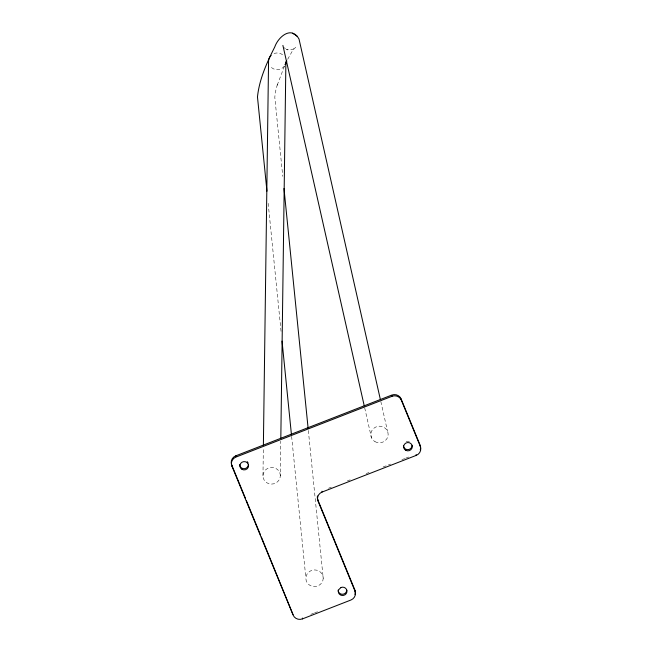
<?xml version="1.0" encoding="UTF-8"?>
<svg xmlns="http://www.w3.org/2000/svg" width="652" height="652" viewBox="0 0 652 652"><rect width="100%" height="100%" fill="white"/><g stroke="black" fill="none" stroke-linecap="round" stroke-linejoin="round"><path stroke-width="0.49" stroke-dasharray="3.26 2.44" d="M262.968 475.707L263.351 447.248M280.319 475.797A8.68 8.321 -8.9 0 0 267.45 468.519A8.68 8.321 -8.9 0 0 267.165 482.945A8.68 8.321 -8.9 0 0 280.319 475.797L280.784 441.2M284.427 66.178L276.913 86.007L277.344 84.467L275.25 92.584L274.81 97.368L282.756 176.342M287.662 59.324L292.838 50.163L295.747 47.197L292.952 49.193L289.578 49.886L286.44 49.259L287.508 49.959L283.734 47.506M328.502 488.258L331.322 487.158M347.32 480.931L350.148 479.831M366.147 473.596L368.967 472.496M383.083 467.003L390.613 464.069M401.909 459.668L404.729 458.568M405.674 458.201L409.44 456.734M310.833 614.339L313.677 613.23M314.631 612.856L317.475 611.747M380.833 401.559L387.557 431.355M364.696 407.85L371.42 437.639M308.339 430.475L323.213 578.3A8.68 8.313 -8.9 0 1 310.075 585.447A8.68 8.313 -8.9 0 1 310.352 571.022A8.68 8.313 -8.9 0 1 323.221 578.3M268.176 203.334L281.224 333.025M291.615 436.367L305.886 578.21M284.394 66.048A8.672 8.37 0.8 0 1 269.969 65.893M274.052 53.529A8.672 8.37 0.8 0 1 283.375 55.42M406.188 441.616A4.336 4.156 -8.9 0 1 409.497 441.632M375.014 441.681A8.68 8.313 -8.9 0 0 388.152 434.542A8.68 8.313 -8.9 0 0 375.291 427.264A8.68 8.313 -8.9 0 0 375.014 441.681"/><path stroke-width="0.98" d="M263.384 445.21L268.559 61.027A8.672 8.37 0.8 0 1 271.11 55.379M280.825 438.144L285.894 61.614M285.16 64.426L286.831 61.027M245.568 498.609L231.704 464.876A7.229 6.927 -8.9 0 1 235.788 455.829L391.746 395.088A7.229 6.927 -8.9 0 1 401.102 398.894L420.108 445.129A7.229 6.927 -8.9 0 1 420.271 449.766M354.965 590.997L318.021 501.095A7.229 6.927 -8.9 0 1 322.104 492.048L416.212 455.398A7.229 6.927 -8.9 0 0 420.296 446.359L401.298 400.116A7.229 6.927 -8.9 0 0 391.933 396.318L235.975 457.06A7.229 6.927 -8.9 0 0 231.892 466.098L293.123 615.081A7.229 6.927 -8.9 0 0 302.479 618.887L350.882 600.036A7.229 6.927 -8.9 0 0 354.965 590.997L354.843 590.182M380.385 399.57L299.015 39.022C291.444 25.42 278.225 36.887 274.745 46.993C266.815 62.698 259.284 79.283 257.475 96.952L266.953 191.175M292.52 33.228L294.411 34.466M295.226 34.98L297.092 36.202M317.475 495.927A7.229 6.927 -8.9 0 0 317.826 499.864L354.778 589.775A7.229 6.927 -8.9 0 1 354.933 594.404M246.334 500.483L260.58 535.145M261.354 537.02L293.058 614.673M282.903 45.412L364.248 405.862M420.173 445.544L420.296 446.359M416.09 454.583L416.155 454.99M401.102 398.894L401.233 399.709M391.811 395.503L391.933 396.318M321.974 491.233L322.104 492.048M317.826 499.864L317.956 500.679M302.357 618.072L302.479 618.887M235.788 455.829L235.91 456.653M231.762 465.283L231.892 466.098M283.979 188.493L308.135 428.454M282.039 341.126L291.411 434.338M285.829 62.388A8.672 8.37 0.8 0 1 285.185 64.67M346.766 590.068A4.336 4.156 -8.9 0 1 342.422 594.265A4.336 4.156 -8.9 0 1 338.103 590.15M248.371 464.493A4.336 4.156 -8.9 0 1 244.027 468.698A4.336 4.156 -8.9 0 1 239.708 464.583M247.206 461.657A4.336 4.156 -8.9 0 1 248.07 462.969M412.105 445.422A4.336 4.156 -8.9 0 1 407.753 449.627A4.336 4.156 -8.9 0 1 403.433 445.512M341.045 587.476L338.657 589.718A4.336 4.156 -8.9 0 0 341.982 595.455A4.336 4.156 -8.9 0 0 346.937 590.81A4.336 4.156 -8.9 0 0 341.045 587.476M242.055 469.383A4.336 4.156 -8.9 0 0 248.567 465.715A4.336 4.156 -8.9 0 0 242.079 462.178A4.336 4.156 -8.9 0 0 242.055 469.383M405.78 450.32A4.336 4.156 -8.9 0 0 412.292 446.653A4.336 4.156 -8.9 0 0 405.805 443.107A4.336 4.156 -8.9 0 0 405.78 450.32"/></g></svg>
